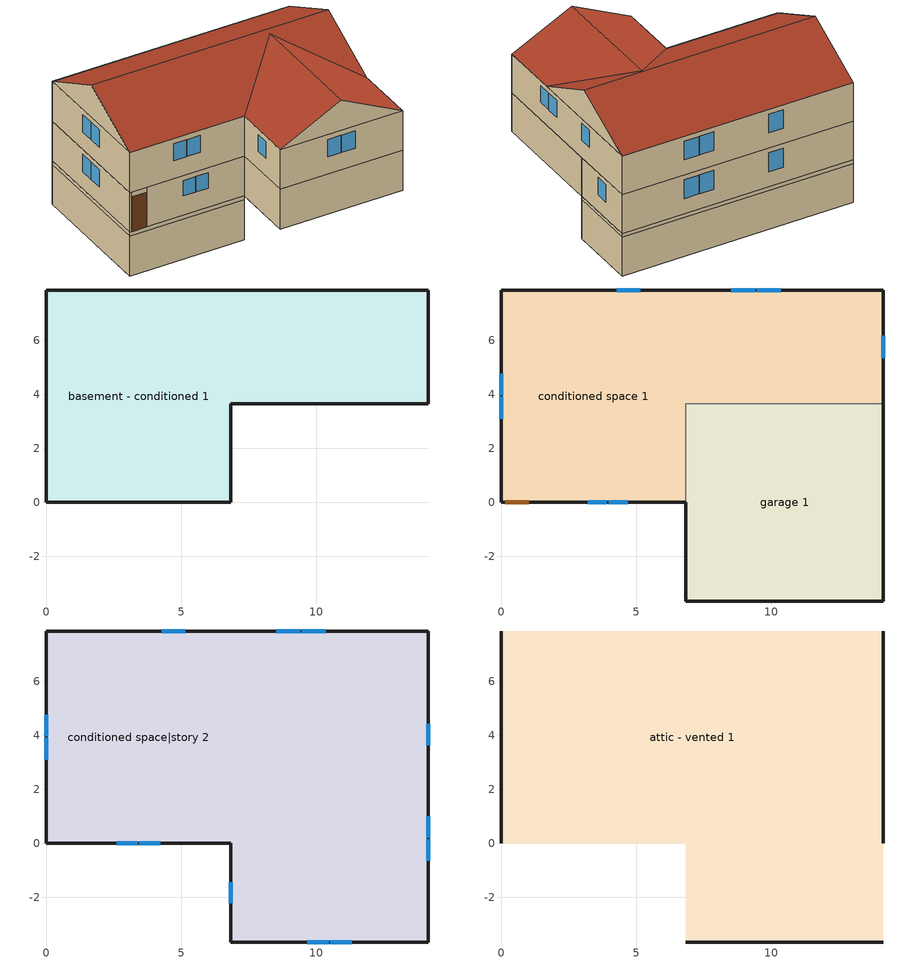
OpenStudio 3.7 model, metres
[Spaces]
basement - conditioned 1
 floor foundation: 0,0 0,7.87 14.16,7.87 14.16,3.66 6.85,3.66 6.85,0 z-2.44
 wall outside: 14.16,3.66 14.16,7.87 0,7.87 0,0 6.85,0 z0:0.23
 wall foundation: 0,7.87 0,0 6.85,0 6.85,3.66 14.16,3.66 14.16,7.87 0,7.87 z-2.44:0
 wall adiabatic: 6.85,0 6.85,3.66 14.16,3.66 z0:0.23
garage 1
 floor foundation: 6.85,-3.66 6.85,3.66 14.16,3.66 14.16,-3.66 z0.23
 wall outside: 6.85,0 6.85,-3.66 14.16,-3.66 14.16,3.66 z0.23:2.67
 wall to conditioned space 1: 14.16,3.66 6.85,3.66 6.85,0 z0.23:2.67
conditioned space 1
 floor to basement - conditioned 1: 14.16,7.87 14.16,3.66 6.85,3.66 6.85,0 0,0 0,7.87 z0.23
 wall outside: 14.16,3.66 14.16,7.87 0,7.87 0,0 0.13,0 1.05,0 6.85,0 z0.23:2.67
 window: 10.35,7.87 9.47,7.87 / 9.41,7.87 8.53,7.87 / 5.16,7.87 4.28,7.87 z1.19:2.37; 14.16,5.35 14.16,6.18 z1.26:2.37; 3.21,0 3.92,0 / 3.98,0 4.69,0 z1.42:2.37; 0,4.77 0,3.96 / 0,3.9 0,3.1 z1.3:2.37
 door: 0.15,0 1.02,0 z0.23:2.37
conditioned space|story 2
 floor to garage 1: 14.16,3.66 14.16,-3.66 6.85,-3.66 6.85,3.66 z2.67
 floor to conditioned space 1: 14.16,7.87 14.16,3.66 6.85,3.66 6.85,0 0,0 0,7.87 z2.67
 wall outside: 0,7.87 0,0 6.85,0 6.85,-3.66 14.16,-3.66 14.16,7.87 0,7.87 z2.67:5.11
 window: 10.35,7.87 9.47,7.87 / 9.41,7.87 8.53,7.87 / 5.16,7.87 4.28,7.87 z3.63:4.81; 14.16,-0.64 14.16,0.15 / 14.16,0.21 14.16,1.01 / 14.16,3.63 14.16,4.42 / 9.68,-3.66 10.47,-3.66 / 10.53,-3.66 11.33,-3.66 z3.75:4.81; 2.62,0 3.39,0 / 3.45,0 4.22,0 z3.78:4.81; 6.85,-1.44 6.85,-2.22 z3.77:4.81; 0,4.77 0,3.96 / 0,3.9 0,3.1 z3.73:4.81
attic - vented 1
 floor to conditioned space|story 2: 14.16,7.87 14.16,0 0,0 0,7.87 z5.11; 6.85,-3.66 6.85,0 14.16,0 14.16,-3.66 z5.11
 wall outside: 14.16,3.93,7.08 14.16,0,5.11 14.16,7.87,5.11; 0,3.93,7.08 0,7.87,5.11 0,0,5.11; 6.85,-3.66,5.11 14.16,-3.66,5.11 10.5,-3.66,6.94
 roof outside: 0,3.93,7.08 14.16,3.93,7.08 14.16,7.87,5.11 0,7.87,5.11; 14.16,0,5.11 10.5,3.66,6.94 10.5,-3.66,6.94 14.16,-3.66,5.11; 6.85,0,5.11 6.85,-3.66,5.11 10.5,-3.66,6.94 10.5,3.66,6.94; 0,3.93,7.08 0,0,5.11 6.85,0,5.11 10.5,3.66,6.94 14.16,0,5.11 14.16,3.93,7.08
[ThermalZone] Use Ideal Air Loads=No
conditioned space; garage; attic - vented; basement - conditioned
[Sizing:Zone] Zone Cooling Design Supply Air Temperature Input Method=SupplyAirTemperature; Zone Cooling Design Supply Air Temperature {C}=14; Zone Cooling Design Supply Air Temperature Difference {deltaC}=11.11; Zone Heating Design Supply Air Temperature Input Method=SupplyAirTemperature; Zone Heating Design Supply Air Temperature {C}=40; Zone Heating Design Supply Air Temperature Difference {deltaC}=11.11; Zone Cooling Design Supply Air Humidity Ratio {kg-H2O/kg-air}=0.0085; Zone Heating Design Supply Air Humidity Ratio {kg-H2O/kg-air}=0.008; Cooling Design Air Flow Method=DesignDay; Heating Design Air Flow Method=DesignDay; Account for Dedicated Outdoor Air System=No; Dedicated Outdoor Air System Control Strategy=NeutralSupplyAir; Dedicated Outdoor Air Low Setpoint Temperature for Design {C}=autosize; Dedicated Outdoor Air High Setpoint Temperature for Design {C}=autosize; Zone Load Sizing Method=Sensible Load Only No Latent Load; Zone Latent Cooling Design Supply Air Humidity Ratio Input Method=HumidityRatioDifference; Zone Cooling Design Supply Air Humidity Ratio Difference {kgWater/kgDryAir}=0.005; Zone Latent Heating Design Supply Air Humidity Ratio Input Method=HumidityRatioDifference; Zone Humidification Design Supply Air Humidity Ratio Difference {kgWater/kgDryAir}=0.005
conditioned space; garage; attic - vented; basement - conditioned
[Space]
Name | Space Type | Thermal Zone
garage 1 | Space Type 1 | garage
conditioned space 1 | Space Type 2 | conditioned space
conditioned space|story 2 | Space Type 3 | conditioned space
attic - vented 1 | Space Type 4 | attic - vented
basement - conditioned 1 | Space Type 5 | basement - conditioned
[SpaceType]
Name | Standards Space Type
Space Type 1 | garage
Space Type 2; Space Type 3 | conditioned space
Space Type 4 | attic - vented
Space Type 5 | basement - conditioned
